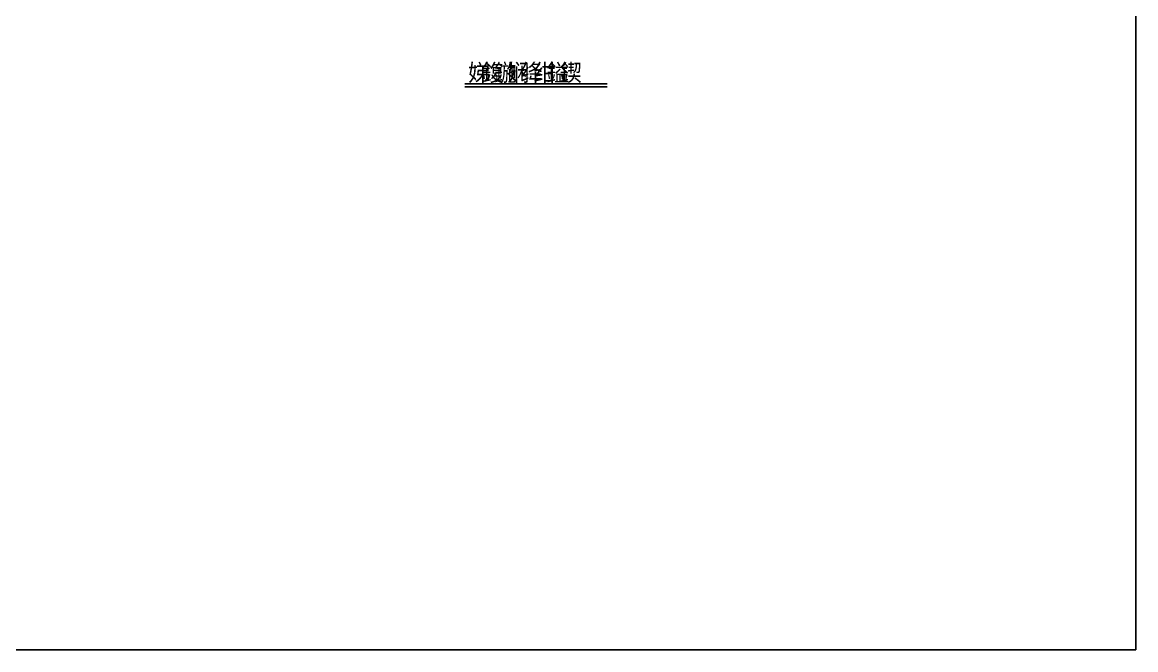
# Model space of a CAD drawing. Header units: metres. Extents: x 0 to 420, y 0 to 297.
# Drawn here: x 277.1 to 420, y 0 to 80.5 of the extents above; entities that cross this region are included whole.
import ezdxf

# ---------------------------------------------------------------- set-up
doc = ezdxf.new("R2010")
doc.units = ezdxf.units.M
doc.layers.add(' ', color=7, linetype='Continuous')

msp = doc.modelspace()

# ---------------------------------------------------------------- linework, layer by layer
for p, q in [((420, 0), (420, 296.97)), ((333.93, 72.61), (352.16, 72.61)), ((333.93, 72.25), (352.16, 72.25)), ((0, 0), (420, 0))]:
    msp.add_line(p, q)

# ---------------------------------------------------------------- texts
at = {"layer": ' '}
for s, p in [('娣', (334.34, 72.96)), ('鍑', (336.01, 72.96)), ('鍦', (337.69, 72.96)), ('娴', (339.36, 72.96)), ('绛', (341.04, 72.96)), ('绀', (342.71, 72.96)), ('鎰', (344.39, 72.96)), ('鍥', (346.06, 72.96))]:
    msp.add_text(s, height=2.2, dxfattribs=at).set_placement(p)

doc.saveas('drawing.dxf')
